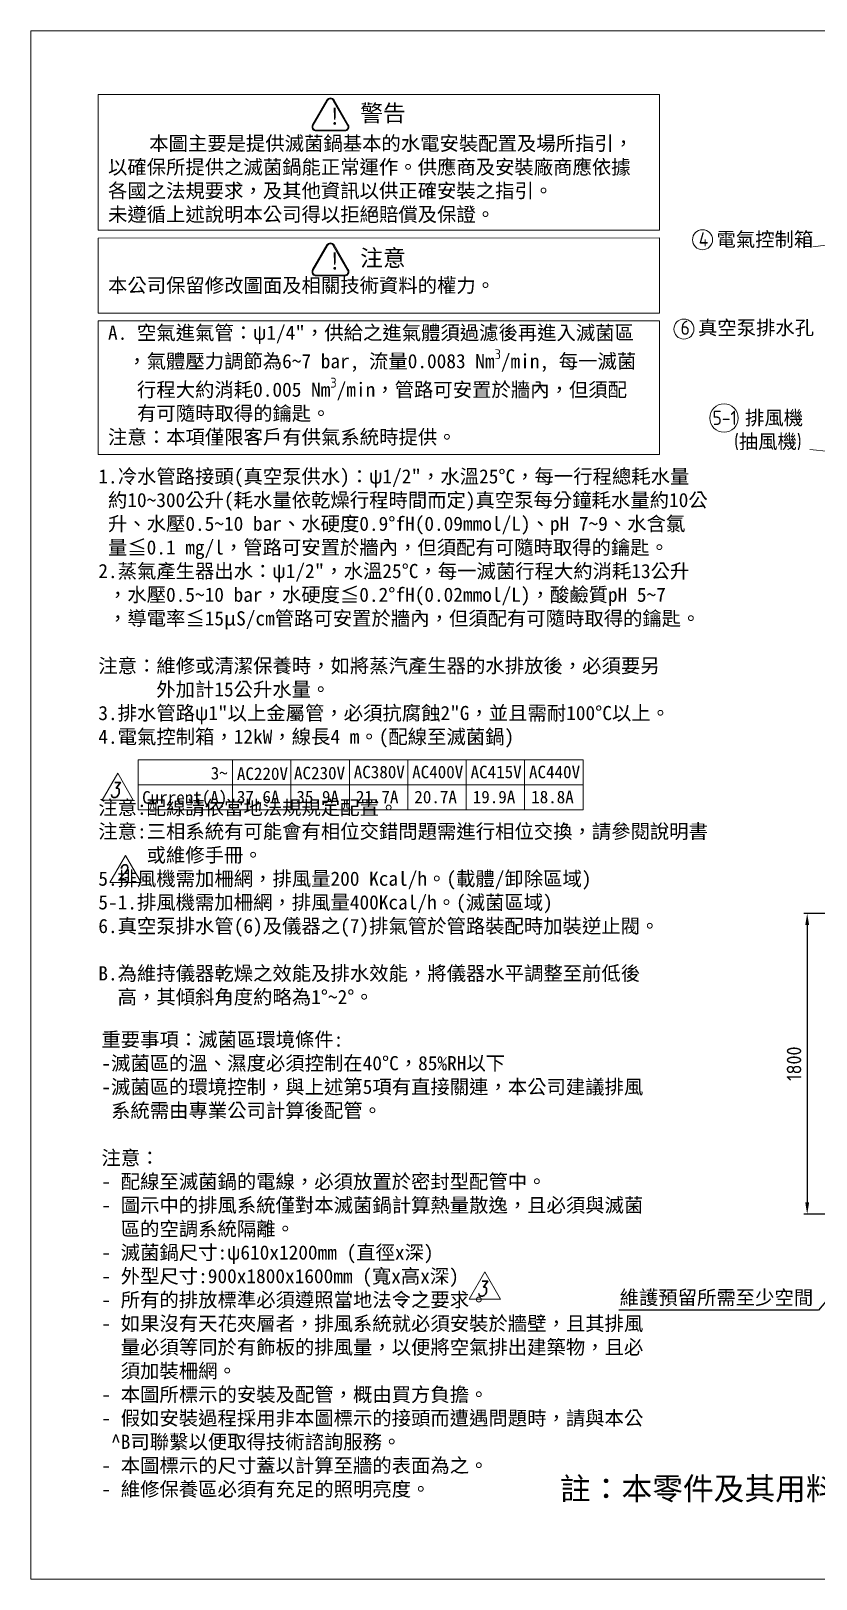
# Model space of a CAD drawing. Header units: millimetres. Extents: x -180913 to 13185, y -18310 to 9270.
# Drawn here: x 0 to 4703, y 0 to 9270 of the extents above; entities that cross this region are included whole.
import ezdxf

# ---------------------------------------------------------------- set-up
doc = ezdxf.new("R2010")
doc.units = ezdxf.units.MM
doc.header["$MEASUREMENT"] = 0
doc.layers.get('0').update_dxf_attribs({"lineweight": 25})
for name, color, linetype, lineweight in [('D', 3, 'Continuous', 13), ('F', 7, 'Continuous', 15), ('T', 4, 'Continuous', 15)]:
    doc.layers.add(name, color=color, linetype=linetype, lineweight=lineweight)
doc.styles.get("Standard").update_dxf_attribs({"font": 'KAIU.TTF'})
doc.styles.add('STU25', font='isocp2.shx')
doc.styles.add('Text', font='romans.shx', dxfattribs={"width": 0.8, "oblique": 10})
doc.dimstyles.new('STU25', dxfattribs={"dimscale": 35, "dimtxt": 2.5, "dimasz": 2, "dimexe": 0.6, "dimexo": 1, "dimgap": 1, "dimtad": 1, "dimdsep": 46, "dimtxsty": 'STU25', "dimcen": 2, "dimazin": 2, "dimtfac": 1, "dimtmove": 0, "dimatfit": 3, "dimfxl": 0, "dimtolj": 1, "dimtzin": 0, "dimarcsym": 0})
doc.dimstyles.new('STU25$7', dxfattribs={"dimscale": 35, "dimtxt": 2.5, "dimasz": 2, "dimexe": 1.25, "dimexo": 0.625, "dimgap": 1, "dimtad": 0, "dimdec": 4, "dimdsep": 46, "dimtxsty": 'STU25', "dimcen": 2.5, "dimazin": 2, "dimtfac": 1, "dimtdec": 4, "dimtmove": 0, "dimatfit": 3, "dimfxl": 0, "dimtolj": 1, "dimtzin": 0, "dimarcsym": 0})

# ---------------------------------------------------------------- blocks, each defined once
blk = doc.blocks.new('*D7')
at = {"layer": 'D', "color": 0, "lineweight": -2}
for p, q in [((5597.3, 3985.6), (4629.2, 3985.6)), ((4650.2, 3915.6), (4650.2, 2255.6)), ((5602.8, 2185.6), (4629.2, 2185.6))]:
    blk.add_line(p, q, dxfattribs=at)
at = {"layer": 'D', "color": 0}
for points in [[(4661.9, 3915.6), (4638.6, 3915.6), (4650.2, 3985.6)], [(4638.6, 2255.6), (4661.9, 2255.6), (4650.2, 2185.6)]]:
    blk.add_solid(points, dxfattribs=at)
at = {"layer": 'Defpoints', "color": 0}
for p in [(5632.3, 3985.6), (4650.2, 2185.6), (5637.8, 2185.6)]:
    blk.add_point(p, dxfattribs=at)
at = {"layer": 'D', "color": 0, "insert": (4571.5, 3085.6), "char_height": 87.5, "attachment_point": 5, "rotation": 90, "style": 'STU25'}
blk.add_mtext('\\A1;1800', dxfattribs=at)

msp = doc.modelspace()

# ---------------------------------------------------------------- hatches: boundary and pattern name
at = {"layer": 'D'}
h = msp.add_hatch(color=11, dxfattribs=at)
edge = h.paths.add_edge_path()
edge.add_line((1772.492, 8856.356), (1687.133, 8708.51))
edge.add_arc((1708.784, 8696.01), 25, 149.9999999, 270)
edge.add_line((1708.784, 8671.01), (1879.502, 8671.01))
edge.add_arc((1879.502, 8696.01), 25, 270, 389.9999999)
edge.add_line((1901.152, 8708.51), (1815.793, 8856.356))
edge.add_arc((1794.143, 8843.856), 25, 30, 150)
edge = h.paths.add_edge_path(flags=16)
edge.add_arc((1794.143, 8843.856), 20, 30, 150)
edge.add_line((1776.822, 8853.856), (1691.463, 8706.01))
edge.add_arc((1708.784, 8696.01), 20, 149.9999999, 270)
edge.add_line((1708.784, 8676.01), (1879.502, 8676.01))
edge.add_arc((1879.502, 8696.01), 20, 270, 389.9999999)
edge.add_line((1896.822, 8706.01), (1811.463, 8853.856))
h = msp.add_hatch(color=11, dxfattribs=at)
edge = h.paths.add_edge_path()
edge.add_line((1772.492, 7988.63), (1687.133, 7840.784))
edge.add_arc((1708.784, 7828.284), 25, 149.9999999, 270)
edge.add_line((1708.784, 7803.284), (1879.502, 7803.284))
edge.add_arc((1879.502, 7828.284), 25, 270, 389.9999999)
edge.add_line((1901.152, 7840.784), (1815.793, 7988.63))
edge.add_arc((1794.143, 7976.13), 25, 30, 150)
edge = h.paths.add_edge_path(flags=16)
edge.add_arc((1794.143, 7976.13), 20, 30, 150)
edge.add_line((1776.822, 7986.13), (1691.463, 7838.284))
edge.add_arc((1708.784, 7828.284), 20, 149.9999999, 270)
edge.add_line((1708.784, 7808.284), (1879.502, 7808.284))
edge.add_arc((1879.502, 7828.284), 20, 270, 389.9999999)
edge.add_line((1896.822, 7838.284), (1811.463, 7986.13))

# ---------------------------------------------------------------- linework, layer by layer
at = {"layer": 'D', "color": 11}
for p, q in [((1772.492, 8856.356), (1687.133, 8708.51)), ((1776.822, 8853.856), (1691.463, 8706.01)), ((1811.463, 8853.856), (1896.822, 8706.01)), ((1815.793, 8856.356), (1901.152, 8708.51)), ((1708.784, 8676.01), (1879.502, 8676.01)), ((1708.784, 8671.01), (1879.502, 8671.01)), ((1772.492, 7988.63), (1687.133, 7840.784)), ((1776.822, 7986.13), (1691.463, 7838.284)), ((1811.463, 7986.13), (1896.822, 7838.284)), ((1815.793, 7988.63), (1901.152, 7840.784)), ((1708.784, 7808.284), (1879.502, 7808.284)), ((1708.784, 7803.284), (1879.502, 7803.284))]:
    msp.add_line(p, q, dxfattribs=at)
at = {"layer": 'D'}
for p, q in [((5165.999, 8039.782), (4684.647, 7977.886)), ((6000.03, 6625.871), (4666.604, 6762.866)), ((642.276, 4905.836), (3307.615, 4905.836)), ((642.276, 4905.836), (642.276, 4605.836)), ((1207.615, 4905.836), (1207.615, 4605.836)), ((1557.615, 4905.836), (1557.615, 4605.836)), ((1907.615, 4905.836), (1907.615, 4605.836)), ((2257.615, 4905.836), (2257.615, 4605.836)), ((2607.615, 4905.836), (2607.615, 4605.836)), ((2957.615, 4905.836), (2957.615, 4605.836)), ((3307.615, 4905.836), (3307.615, 4605.836)), ((642.276, 4755.836), (3307.615, 4755.836)), ((642.276, 4605.836), (3307.615, 4605.836))]:
    msp.add_line(p, q, dxfattribs=at)
at = {"layer": 'D', "color": 11}
for points in [[(402.344, 8889.027), (3764.993, 8889.027), (3764.993, 8077.25), (402.344, 8076.433)], [(402.344, 8029.804), (3764.993, 8030.623), (3764.993, 7580.022), (402.344, 7580.022)], [(402.344, 7534.885), (3764.993, 7534.885), (3764.993, 6733.52), (402.344, 6733.52)]]:
    msp.add_lwpolyline(points, close=True, dxfattribs=at)
at = {"layer": 'D'}
for centre, radius in [((4023.275, 8019.894), 60), ((3911.743, 7485.023), 60), ((4151.956, 6952.07), 85)]:
    msp.add_circle(centre, radius, dxfattribs=at)
at = {"layer": 'D', "color": 11}
for centre, radius, start, end in [((1794.143, 8843.856), 25, 30, 150), ((1794.143, 8843.856), 20, 30, 150), ((1708.784, 8696.01), 25, 149.9999999, 270), ((1708.784, 8696.01), 20, 149.9999999, 270), ((1879.502, 8696.01), 25, 270, 29.9999999), ((1879.502, 8696.01), 20, 270, 29.9999999), ((1794.143, 7976.13), 25, 30, 150), ((1794.143, 7976.13), 20, 30, 150), ((1708.784, 7828.284), 25, 149.9999999, 270), ((1708.784, 7828.284), 20, 149.9999999, 270), ((1879.502, 7828.284), 25, 270, 29.9999999), ((1879.502, 7828.284), 20, 270, 29.9999999)]:
    msp.add_arc(centre, radius, start, end, dxfattribs=at)
at = {"layer": 'F', "color": 6}
msp.add_lwpolyline([(0, 9270), (0, 0), (13185, 0), (13185, 9270)], close=True, dxfattribs=at)
at = {"layer": 'F', "color": 7}
for points in [[(519.723, 4825.491), (426.233, 4663.56), (613.214, 4663.56)], [(565.795, 4332.503), (472.304, 4170.572), (659.286, 4170.572)], [(2719.536, 1838.766), (2626.046, 1676.835), (2813.027, 1676.835)]]:
    msp.add_lwpolyline(points, close=True, dxfattribs=at)

# ---------------------------------------------------------------- texts
at = {"insert": (3169.243, 608.892), "char_height": 135.00867, "attachment_point": 1, "style": 'STU25'}
msp.add_mtext('{\\f標楷體|b0|i0|c136|p65;註：本零件及其用料均須符合}RoHS{\\f標楷體|b0|i0|c136|p65;指令。}', dxfattribs=at)
at = {"layer": 'D', "color": 11, "attachment_point": 1, "style": 'STU25'}
for s, insert, char_height in [('{\\f標楷體|b0|i0|c136|p65;!}', (1785.832, 8809.126), 100), ('{\\f標楷體|b0|i0|c136|p65;警告}', (1972.345, 8828.494), 100), ('\\A1;\\P{\\f標楷體|b0|i0|c136|p65;    \\H0.2353x; \\H4.25x;本圖主要是提供滅菌鍋基本的水電安裝配置及場所指引，\\P以確保所提供之滅菌鍋能正常運作。供應商及安裝廠商應依據\\P各國之法規要求，及其他資訊以供正確安裝之指引。\\P未遵循上述說明本公司得以拒絕賠償及保證。\\P\\P\\P本公司保留修改圖面及相關技術資料的權力。\\P\\PA. 空氣進氣管：\\f新細明體|b0|i0|c136|p16;ψ\\f標楷體|b0|i0|c136|p65;1/4"，供給之進氣體須過濾後再進入滅菌區\\P  ，氣體壓力調節為6~7 bar, 流量0.0083 Nm\\Fisocp2.shx;\\H0.7x;\\S3^ ;\\f標楷體|b0|i0|c136|p65;\\H1.429x;/min, 每一滅菌\\P   行程大約消耗0.005 Nm\\Fisocp2.shx;\\H0.7x;\\S3^ ;\\f標楷體|b0|i0|c136|p65;\\H1.429x;/min，管路可安置於牆內，但須配\\P   有可隨時取得的鑰匙。\\P注意：本項僅限客戶有供氣系統時提供。}', (461.589, 8781.199), 85), ('{\\f標楷體|b0|i0|c136|p65;注意}', (1972.345, 7960.769), 100), ('{\\f標楷體|b0|i0|c136|p65;!}', (1785.832, 7941.4), 100), ('{\\f標楷體|b0|i0|c136|p65;1.冷水管路接頭(真空泵供水)：\\f新細明體|b0|i0|c136|p16;ψ\\f標楷體|b0|i0|c136|p65;1/2"，水溫25%%DC，每一行程總耗水量\\P 約10~300公升(耗水量依乾燥行程時間而定)真空泵每分鐘耗水量約10公\\P 升、水壓0.5~10 bar、水硬度0.9%%DfH(0.09mmol/L)、pH 7~9、水含氯\\P 量≦0.1 mg/l，管路可安置於牆內，但須配有可隨時取得的鑰匙。\\P2.蒸氣產生器出水：\\f新細明體|b0|i0|c136|p16;ψ\\f標楷體|b0|i0|c136|p65;1/2"，水溫25%%DC，每一滅菌行程大約消耗13公升\\P ，水壓0.5~10 bar，水硬度≦0.2%%DfH(0.02mmol/L)，酸鹼質pH 5~7\\P ，導電率≦15μS/cm管路可安置於牆內，但須配有可隨時取得的鑰匙。\\P\\P注意：維修或清潔保養時，如將蒸汽產生器的水排放後，必須要另\\P      外加計15公升水量。\\P3.排水管路\\f新細明體|b0|i0|c136|p16;ψ\\f標楷體|b0|i0|c136|p65;1"以上金屬管，必須抗腐蝕2"G，並且需耐100%%DC以上。 \\P4.電氣控制箱，12kW，線長4 m。(配線至滅菌鍋) \\P\\P\\P注意:配線請依當地法規規定配置。\\P\\fDFKai-SB|b0|i0|c136|p65;注意:三相系統有可能會有相位交錯問題需進行相位交換，請參閱說明書\\P     或維修手冊。\\P\\f標楷體|b0|i0|c136|p65;5.排風機需加柵網，排風量200 Kcal/h。(載體/卸除區域)\\P5-1.排風機需加柵網，排風量400Kcal/h。(滅菌區域)\\P6.真空泵排水管(6)及儀器之(7)排氣管於管路裝配時加裝逆止閥。\\P\\PB.為維持儀器乾燥之效能及排水效能，將儀器水平調整至前低後\\P  高，其傾斜角度約略為1%%D~2%%D。}', (403.647, 6645.225), 85), ('{\\f標楷體|b0|i0|c136|p65;3~}', (1076.951, 4863.231), 75), ('{\\f標楷體|b0|i0|c136|p65;AC220V}', (1233.742, 4859.872), 75), ('{\\f標楷體|b0|i0|c136|p65;AC230V}', (1575.859, 4863.886), 75), ('{\\f標楷體|b0|i0|c136|p65;AC380V}', (1933.742, 4870.072), 75), ('{\\f標楷體|b0|i0|c136|p65;AC400V}', (2283.742, 4870.072), 75), ('{\\f標楷體|b0|i0|c136|p65;AC415V}', (2633.742, 4870.072), 75), ('{\\f標楷體|b0|i0|c136|p65;AC440V}', (2983.742, 4870.072), 75), ('{\\f標楷體|b0|i0|c136|p65;Current(A)}', (666.084, 4717.847), 75), ('{\\f標楷體|b0|i0|c136|p65;37.6A}', (1233.626, 4720.517), 75), ('{\\f標楷體|b0|i0|c136|p65;35.9A}', (1590.09, 4720.517), 75), ('{\\f標楷體|b0|i0|c136|p65;21.7A}', (1946.646, 4720.517), 75), ('{\\f標楷體|b0|i0|c136|p65;20.7A}', (2296.646, 4720.517), 75), ('{\\f標楷體|b0|i0|c136|p65;19.9A}', (2646.646, 4720.517), 75), ('{\\f標楷體|b0|i0|c136|p65;18.8A}', (2996.646, 4720.517), 75), ('{\\f標楷體|b0|i0|c136|p65;重要事項：滅菌區環境條件:\\P-滅菌區的溫、濕度必須控制在40%%DC，85%RH以下\\P-滅菌區的環境控制，與上述第5項有直接關連，本公司建議排風\\P 系統需由專業公司計算後配管。\\P\\P注意：\\P- 配線至滅菌鍋的電線，必須放置於密封型配管中。\\P- 圖示中的排風系統僅對本滅菌鍋計算熱量散逸，且必須與滅菌\\P  區的空調系統隔離。\\P- 滅菌鍋尺寸:\\f新細明體|b0|i0|c136|p16;ψ\\f標楷體|b0|i0|c136|p65;610x1200mm (直徑x深)\\P- 外型尺寸:900x1800x1600mm (寬x高x深)\\P- 所有的排放標準必須遵照當地法令之要求。\\P- 如果沒有天花夾層者，排風系統就必須安裝於牆壁，且其排風\\P  量必須等同於有飾板的排風量，以便將空氣排出建築物，且必\\P  須加裝柵網。\\P- 本圖所標示的安裝及配管，概由買方負擔。\\P- 假如安裝過程採用非本圖標示的接頭而遭遇問題時，請與本公\\P ^B司聯繫以便取得技術諮詢服務。\\P- 本圖標示的尺寸蓋以計算至牆的表面為之。\\P- 維修保養區必須有充足的照明亮度。}', (422.244, 3273.257), 85)]:
    msp.add_mtext(s, dxfattribs=dict(at, insert=insert, char_height=char_height))
at = {"layer": 'D', "char_height": 85, "attachment_point": 1}
for s, insert in [('{\\Fisocp2.shx;\\C3;4 \\f標楷體|b0|i0|c136|p65;電氣控制箱}', (4000.653, 8064.826)), ('{\\Fisocp2.shx;\\C3;6 \\f標楷體|b0|i0|c136|p65;真空泵排水孔}', (3892.05, 7535.542)), ('{\\Fisocp2.shx;\\C3;5-1 \\f標楷體|b0|i0|c136|p65;排風機\\P\\Fisocp2.shx;  \\f???|b0|i0|c0|p65; \\Fisocp2.shx;(\\f標楷體|b0|i0|c136|p65;抽風機\\Fisocp2.shx;)}', (4083.309, 6995.797)), ('{\\C3;維護預留所需至少空間}', (3526.495, 1728.334))]:
    msp.add_mtext(s, dxfattribs=dict(at, insert=insert))
at = {"layer": 'T', "lineweight": 20, "style": 'Text', "oblique": 10, "width": 0.8}
for s, p in [('3', (470.786, 4680.033)), ('2', (517.33, 4186.615)), ('3', (2671.071, 1692.878))]:
    msp.add_text(s, height=90, dxfattribs=at).set_placement(p)

# ---------------------------------------------------------------- dimensions: what is measured, and where the dimension line sits
at = {"layer": 'D'}
dim = msp.add_linear_dim(base=(4650.237, 2185.554), p1=(5632.308, 3985.554), p2=(5637.808, 2185.554), angle=90, dimstyle='STU25', dxfattribs=at)
dim.commit()
dim.dimension.update_dxf_attribs({"geometry": '*D7', "text_midpoint": (4650.237, 3085.554), "dimtype": 160})

# ---------------------------------------------------------------- leaders
msp.add_leader([(4970.326, 1910.171), (4717.558, 1610.212), (3522.24, 1610.212)], dimstyle='STU25$7', override={"dimgap": 1, "dimtad": 0}, dxfattribs=at)

doc.saveas('drawing.dxf')
